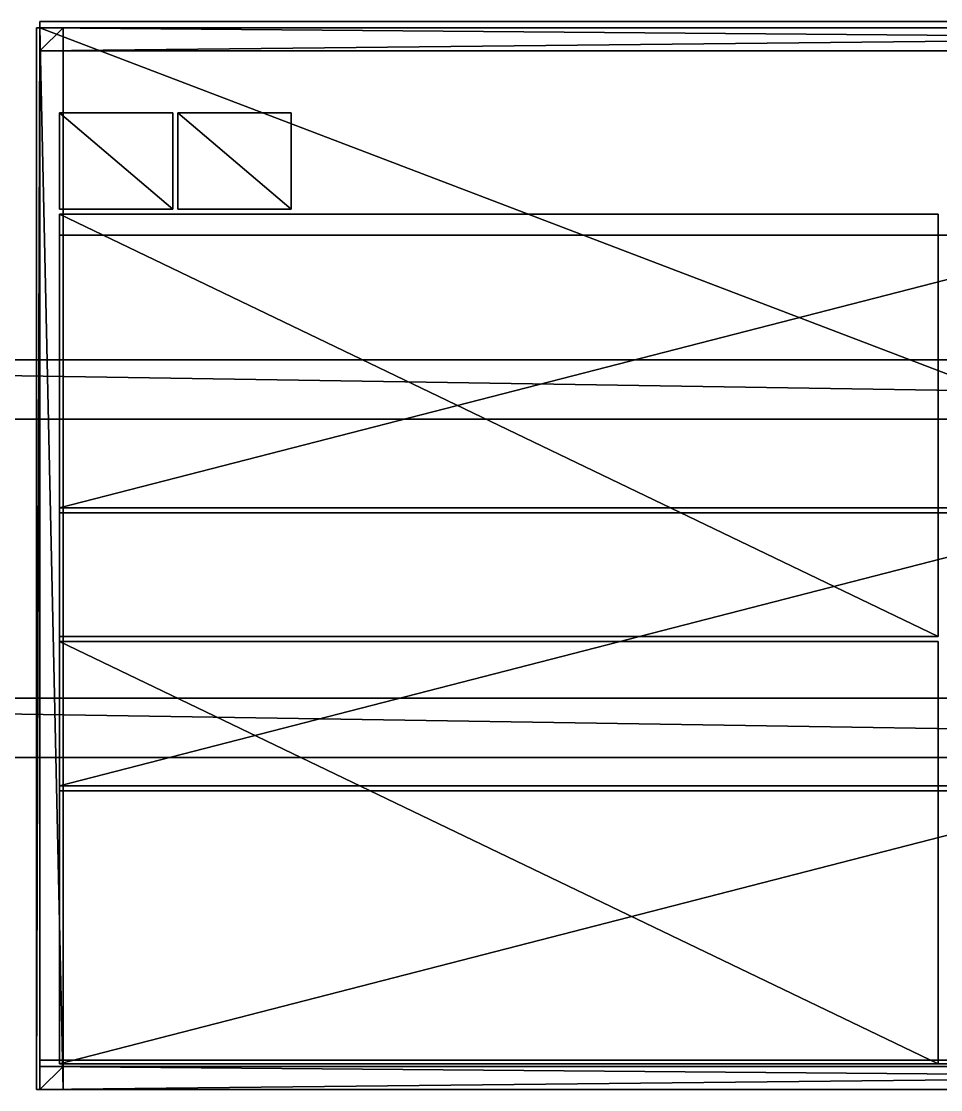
# Model space of a CAD drawing. Header units: millimetres. Extents: x -2500 to 6540, y -1255 to 1270.
# Drawn here: x -84 to 2090, y -1255 to 1270 of the extents above; entities that cross this region are included whole.
import ezdxf

# ---------------------------------------------------------------- set-up
doc = ezdxf.new("R2010")
doc.units = ezdxf.units.MM

msp = doc.modelspace()

# ---------------------------------------------------------------- linework, layer by layer
at = {"layer": 'CAD_75LAB'}
for points in [[(-40, 1200, 1190), (-40, 1270, 1120), (-40, 1200, 1120)], [(-40, 1200, 1190), (-40, 1270, 1190), (-40, 1270, 1120)], [(6540, 1270, 1190), (6540, 1270, 1120), (-40, 1270, 1120)], [(6540, 1270, 1190), (-40, 1270, 1120), (-40, 1270, 1190)], [(6540, 1270, 1120), (-40, 1200, 1120), (-40, 1270, 1120)], [(6540, 1270, 1120), (6540, 1200, 1120), (-40, 1200, 1120)], [(6540, 1270, 1190), (-40, 1270, 1190), (-40, 1200, 1190)], [(6540, 1270, 1190), (-40, 1200, 1190), (6540, 1200, 1190)], [(-48, -1255, 1120), (-48, 1255, 3560), (-48, 1255, 1120)], [(-48, -1255, 3560), (-48, 1255, 3560), (-48, -1255, 1120)], [(-48, 1255, 3560), (-40, 1255, 1120), (-48, 1255, 1120)], [(-40, 1255, 3560), (-40, 1255, 1120), (-48, 1255, 3560)], [(-40, 1255, 1120), (-48, -1255, 1120), (-48, 1255, 1120)], [(-40, 1255, 1120), (-40, -1255, 1120), (-48, -1255, 1120)], [(-40, 1255, 3560), (-48, 1255, 3560), (-48, -1255, 3560)], [(-40, 1255, 3560), (-48, -1255, 3560), (-40, -1255, 3560)], [(-40, -1255, 1030), (-40, 1255, 1120), (-40, 1255, 1030)], [(-40, -1255, 1120), (-40, 1255, 1120), (-40, -1255, 1030)], [(6540, 1255, 1030), (-40, 1255, 1030), (-40, 1255, 1120)], [(6540, 1255, 1120), (6540, 1255, 1030), (-40, 1255, 1120)], [(6540, -1255, 1030), (-40, -1255, 1030), (-40, 1255, 1030)], [(6540, 1255, 1030), (6540, -1255, 1030), (-40, 1255, 1030)], [(6540, -1255, 1120), (-40, 1255, 1120), (-40, -1255, 1120)], [(6540, 1255, 1120), (-40, 1255, 1120), (6540, -1255, 1120)], [(-40, 1200, 3560), (-40, 1255, 1120), (-40, 1200, 1120)], [(-40, 1200, 3560), (-40, 1255, 3560), (-40, 1255, 1120)], [(15, 1255, 3560), (15, 1255, 1120), (-40, 1255, 1120)], [(15, 1255, 3560), (-40, 1255, 1120), (-40, 1255, 3560)], [(15, 1255, 1120), (-40, 1200, 1120), (-40, 1255, 1120)], [(15, 1255, 1120), (15, 1200, 1120), (-40, 1200, 1120)], [(15, 1255, 3560), (-40, 1255, 3560), (-40, 1200, 3560)], [(15, 1255, 3560), (-40, 1200, 3560), (15, 1200, 3560)], [(-40, 1200, 3615), (-40, 1255, 3560), (-40, 1200, 3560)], [(-40, 1200, 3615), (-40, 1255, 3615), (-40, 1255, 3560)], [(6540, 1255, 3560), (-40, 1255, 3560), (-40, 1255, 3615)], [(6540, 1255, 3615), (6540, 1255, 3560), (-40, 1255, 3615)], [(6540, 1200, 3560), (-40, 1200, 3560), (-40, 1255, 3560)], [(6540, 1255, 3560), (6540, 1200, 3560), (-40, 1255, 3560)], [(6540, 1200, 3615), (-40, 1255, 3615), (-40, 1200, 3615)], [(6540, 1255, 3615), (-40, 1255, 3615), (6540, 1200, 3615)], [(-40, -1255, 3560), (-40, 1255, 3615), (-40, 1255, 3560)], [(-40, -1255, 3615), (-40, 1255, 3615), (-40, -1255, 3560)], [(15, 1255, 3615), (15, 1255, 3560), (-40, 1255, 3560)], [(15, 1255, 3615), (-40, 1255, 3560), (-40, 1255, 3615)], [(-40, 1255, 3560), (15, -1255, 3560), (-40, -1255, 3560)], [(15, 1255, 3560), (15, -1255, 3560), (-40, 1255, 3560)], [(-40, 1255, 3615), (-40, -1255, 3615), (15, -1255, 3615)], [(15, 1255, 3615), (-40, 1255, 3615), (15, -1255, 3615)], [(-40, -1255, 1120), (-40, 1255, 1120), (-40, 1255, 3560)], [(-40, -1255, 3560), (-40, -1255, 1120), (-40, 1255, 3560)], [(15, 1200, 3560), (15, 1200, 1120), (15, 1255, 1120)], [(15, 1200, 3560), (15, 1255, 1120), (15, 1255, 3560)], [(15, -1255, 3560), (15, 1255, 3560), (15, 1255, 3615)], [(15, -1255, 3615), (15, -1255, 3560), (15, 1255, 3615)], [(15, 1200, 3560), (-40, 1200, 1120), (15, 1200, 1120)], [(15, 1200, 3560), (-40, 1200, 3560), (-40, 1200, 1120)], [(6540, 1200, 3560), (-40, 1200, 3615), (-40, 1200, 3560)], [(6540, 1200, 3615), (-40, 1200, 3615), (6540, 1200, 3560)], [(6540, 1200, 1190), (-40, 1200, 1120), (6540, 1200, 1120)], [(6540, 1200, 1190), (-40, 1200, 1190), (-40, 1200, 1120)], [(6, 826, 1341), (6, 1054, 1123), (6, 826, 1123)], [(6, 826, 1341), (6, 1054, 1341), (6, 1054, 1123)], [(274, 1054, 1341), (274, 1054, 1123), (6, 1054, 1123)], [(274, 1054, 1341), (6, 1054, 1123), (6, 1054, 1341)], [(274, 826, 1123), (6, 826, 1123), (6, 1054, 1123)], [(274, 1054, 1123), (274, 826, 1123), (6, 1054, 1123)], [(274, 826, 1341), (6, 1054, 1341), (6, 826, 1341)], [(274, 1054, 1341), (6, 1054, 1341), (274, 826, 1341)], [(6, 826, 1565), (6, 1054, 1347), (6, 826, 1347)], [(6, 826, 1565), (6, 1054, 1565), (6, 1054, 1347)], [(274, 1054, 1565), (274, 1054, 1347), (6, 1054, 1347)], [(274, 1054, 1565), (6, 1054, 1347), (6, 1054, 1565)], [(274, 826, 1347), (6, 826, 1347), (6, 1054, 1347)], [(274, 1054, 1347), (274, 826, 1347), (6, 1054, 1347)], [(274, 826, 1565), (6, 1054, 1565), (6, 826, 1565)], [(274, 1054, 1565), (6, 1054, 1565), (274, 826, 1565)], [(6, 826, 1789), (6, 1054, 1571), (6, 826, 1571)], [(6, 826, 1789), (6, 1054, 1789), (6, 1054, 1571)], [(274, 1054, 1789), (274, 1054, 1571), (6, 1054, 1571)], [(274, 1054, 1789), (6, 1054, 1571), (6, 1054, 1789)], [(274, 826, 1571), (6, 826, 1571), (6, 1054, 1571)], [(274, 1054, 1571), (274, 826, 1571), (6, 1054, 1571)], [(274, 826, 1789), (6, 1054, 1789), (6, 826, 1789)], [(274, 1054, 1789), (6, 1054, 1789), (274, 826, 1789)], [(6, 826, 2013), (6, 1054, 1795), (6, 826, 1795)], [(6, 826, 2013), (6, 1054, 2013), (6, 1054, 1795)], [(274, 1054, 2013), (274, 1054, 1795), (6, 1054, 1795)], [(274, 1054, 2013), (6, 1054, 1795), (6, 1054, 2013)], [(274, 826, 1795), (6, 826, 1795), (6, 1054, 1795)], [(274, 1054, 1795), (274, 826, 1795), (6, 1054, 1795)], [(274, 826, 2013), (6, 1054, 2013), (6, 826, 2013)], [(274, 1054, 2013), (6, 1054, 2013), (274, 826, 2013)], [(6, 826, 2237), (6, 1054, 2019), (6, 826, 2019)], [(6, 826, 2237), (6, 1054, 2237), (6, 1054, 2019)], [(274, 1054, 2237), (274, 1054, 2019), (6, 1054, 2019)], [(274, 1054, 2237), (6, 1054, 2019), (6, 1054, 2237)], [(274, 826, 2019), (6, 826, 2019), (6, 1054, 2019)], [(274, 1054, 2019), (274, 826, 2019), (6, 1054, 2019)], [(274, 826, 2237), (6, 1054, 2237), (6, 826, 2237)], [(274, 1054, 2237), (6, 1054, 2237), (274, 826, 2237)], [(6, 826, 2461), (6, 1054, 2243), (6, 826, 2243)], [(6, 826, 2461), (6, 1054, 2461), (6, 1054, 2243)], [(274, 1054, 2461), (274, 1054, 2243), (6, 1054, 2243)], [(274, 1054, 2461), (6, 1054, 2243), (6, 1054, 2461)], [(274, 826, 2243), (6, 826, 2243), (6, 1054, 2243)], [(274, 1054, 2243), (274, 826, 2243), (6, 1054, 2243)], [(274, 826, 2461), (6, 1054, 2461), (6, 826, 2461)], [(274, 1054, 2461), (6, 1054, 2461), (274, 826, 2461)], [(6, 826, 2685), (6, 1054, 2467), (6, 826, 2467)], [(6, 826, 2685), (6, 1054, 2685), (6, 1054, 2467)], [(274, 1054, 2685), (274, 1054, 2467), (6, 1054, 2467)], [(274, 1054, 2685), (6, 1054, 2467), (6, 1054, 2685)], [(274, 826, 2467), (6, 826, 2467), (6, 1054, 2467)], [(274, 1054, 2467), (274, 826, 2467), (6, 1054, 2467)], [(274, 826, 2685), (6, 1054, 2685), (6, 826, 2685)], [(274, 1054, 2685), (6, 1054, 2685), (274, 826, 2685)], [(6, 826, 2909), (6, 1054, 2691), (6, 826, 2691)], [(6, 826, 2909), (6, 1054, 2909), (6, 1054, 2691)], [(274, 1054, 2909), (274, 1054, 2691), (6, 1054, 2691)], [(274, 1054, 2909), (6, 1054, 2691), (6, 1054, 2909)], [(274, 826, 2691), (6, 826, 2691), (6, 1054, 2691)], [(274, 1054, 2691), (274, 826, 2691), (6, 1054, 2691)], [(274, 826, 2909), (6, 1054, 2909), (6, 826, 2909)], [(274, 1054, 2909), (6, 1054, 2909), (274, 826, 2909)], [(6, 826, 3133), (6, 1054, 2915), (6, 826, 2915)], [(6, 826, 3133), (6, 1054, 3133), (6, 1054, 2915)], [(274, 1054, 3133), (274, 1054, 2915), (6, 1054, 2915)], [(274, 1054, 3133), (6, 1054, 2915), (6, 1054, 3133)], [(274, 826, 2915), (6, 826, 2915), (6, 1054, 2915)], [(274, 1054, 2915), (274, 826, 2915), (6, 1054, 2915)], [(274, 826, 3133), (6, 1054, 3133), (6, 826, 3133)], [(274, 1054, 3133), (6, 1054, 3133), (274, 826, 3133)], [(6, 826, 3357), (6, 1054, 3139), (6, 826, 3139)], [(6, 826, 3357), (6, 1054, 3357), (6, 1054, 3139)], [(274, 1054, 3357), (274, 1054, 3139), (6, 1054, 3139)], [(274, 1054, 3357), (6, 1054, 3139), (6, 1054, 3357)], [(274, 826, 3139), (6, 826, 3139), (6, 1054, 3139)], [(274, 1054, 3139), (274, 826, 3139), (6, 1054, 3139)], [(274, 826, 3357), (6, 1054, 3357), (6, 826, 3357)], [(274, 1054, 3357), (6, 1054, 3357), (274, 826, 3357)], [(274, 826, 1341), (274, 826, 1123), (274, 1054, 1123)], [(274, 826, 1341), (274, 1054, 1123), (274, 1054, 1341)], [(274, 826, 1565), (274, 826, 1347), (274, 1054, 1347)], [(274, 826, 1565), (274, 1054, 1347), (274, 1054, 1565)], [(274, 826, 1789), (274, 826, 1571), (274, 1054, 1571)], [(274, 826, 1789), (274, 1054, 1571), (274, 1054, 1789)], [(274, 826, 2013), (274, 826, 1795), (274, 1054, 1795)], [(274, 826, 2013), (274, 1054, 1795), (274, 1054, 2013)], [(274, 826, 2237), (274, 826, 2019), (274, 1054, 2019)], [(274, 826, 2237), (274, 1054, 2019), (274, 1054, 2237)], [(274, 826, 2461), (274, 826, 2243), (274, 1054, 2243)], [(274, 826, 2461), (274, 1054, 2243), (274, 1054, 2461)], [(274, 826, 2685), (274, 826, 2467), (274, 1054, 2467)], [(274, 826, 2685), (274, 1054, 2467), (274, 1054, 2685)], [(274, 826, 2909), (274, 826, 2691), (274, 1054, 2691)], [(274, 826, 2909), (274, 1054, 2691), (274, 1054, 2909)], [(274, 826, 3133), (274, 826, 2915), (274, 1054, 2915)], [(274, 826, 3133), (274, 1054, 2915), (274, 1054, 3133)], [(274, 826, 3357), (274, 826, 3139), (274, 1054, 3139)], [(274, 826, 3357), (274, 1054, 3139), (274, 1054, 3357)], [(286, 826, 1341), (286, 1054, 1123), (286, 826, 1123)], [(286, 826, 1341), (286, 1054, 1341), (286, 1054, 1123)], [(554, 1054, 1341), (554, 1054, 1123), (286, 1054, 1123)], [(554, 1054, 1341), (286, 1054, 1123), (286, 1054, 1341)], [(554, 826, 1123), (286, 826, 1123), (286, 1054, 1123)], [(554, 1054, 1123), (554, 826, 1123), (286, 1054, 1123)], [(554, 826, 1341), (286, 1054, 1341), (286, 826, 1341)], [(554, 1054, 1341), (286, 1054, 1341), (554, 826, 1341)], [(286, 826, 1565), (286, 1054, 1347), (286, 826, 1347)], [(286, 826, 1565), (286, 1054, 1565), (286, 1054, 1347)], [(554, 1054, 1565), (554, 1054, 1347), (286, 1054, 1347)], [(554, 1054, 1565), (286, 1054, 1347), (286, 1054, 1565)], [(554, 826, 1347), (286, 826, 1347), (286, 1054, 1347)], [(554, 1054, 1347), (554, 826, 1347), (286, 1054, 1347)], [(554, 826, 1565), (286, 1054, 1565), (286, 826, 1565)], [(554, 1054, 1565), (286, 1054, 1565), (554, 826, 1565)], [(286, 826, 1789), (286, 1054, 1571), (286, 826, 1571)], [(286, 826, 1789), (286, 1054, 1789), (286, 1054, 1571)], [(554, 1054, 1789), (554, 1054, 1571), (286, 1054, 1571)], [(554, 1054, 1789), (286, 1054, 1571), (286, 1054, 1789)], [(554, 826, 1571), (286, 826, 1571), (286, 1054, 1571)], [(554, 1054, 1571), (554, 826, 1571), (286, 1054, 1571)], [(554, 826, 1789), (286, 1054, 1789), (286, 826, 1789)], [(554, 1054, 1789), (286, 1054, 1789), (554, 826, 1789)], [(286, 826, 2013), (286, 1054, 1795), (286, 826, 1795)], [(286, 826, 2013), (286, 1054, 2013), (286, 1054, 1795)], [(554, 1054, 2013), (554, 1054, 1795), (286, 1054, 1795)], [(554, 1054, 2013), (286, 1054, 1795), (286, 1054, 2013)], [(554, 826, 1795), (286, 826, 1795), (286, 1054, 1795)], [(554, 1054, 1795), (554, 826, 1795), (286, 1054, 1795)], [(554, 826, 2013), (286, 1054, 2013), (286, 826, 2013)], [(554, 1054, 2013), (286, 1054, 2013), (554, 826, 2013)], [(286, 826, 2237), (286, 1054, 2019), (286, 826, 2019)], [(286, 826, 2237), (286, 1054, 2237), (286, 1054, 2019)], [(554, 1054, 2237), (554, 1054, 2019), (286, 1054, 2019)], [(554, 1054, 2237), (286, 1054, 2019), (286, 1054, 2237)], [(554, 826, 2019), (286, 826, 2019), (286, 1054, 2019)], [(554, 1054, 2019), (554, 826, 2019), (286, 1054, 2019)], [(554, 826, 2237), (286, 1054, 2237), (286, 826, 2237)], [(554, 1054, 2237), (286, 1054, 2237), (554, 826, 2237)], [(286, 826, 2461), (286, 1054, 2243), (286, 826, 2243)], [(286, 826, 2461), (286, 1054, 2461), (286, 1054, 2243)], [(554, 1054, 2461), (554, 1054, 2243), (286, 1054, 2243)], [(554, 1054, 2461), (286, 1054, 2243), (286, 1054, 2461)], [(554, 826, 2243), (286, 826, 2243), (286, 1054, 2243)], [(554, 1054, 2243), (554, 826, 2243), (286, 1054, 2243)], [(554, 826, 2461), (286, 1054, 2461), (286, 826, 2461)], [(554, 1054, 2461), (286, 1054, 2461), (554, 826, 2461)], [(286, 826, 2685), (286, 1054, 2467), (286, 826, 2467)], [(286, 826, 2685), (286, 1054, 2685), (286, 1054, 2467)], [(554, 1054, 2685), (554, 1054, 2467), (286, 1054, 2467)], [(554, 1054, 2685), (286, 1054, 2467), (286, 1054, 2685)], [(554, 826, 2467), (286, 826, 2467), (286, 1054, 2467)], [(554, 1054, 2467), (554, 826, 2467), (286, 1054, 2467)], [(554, 826, 2685), (286, 1054, 2685), (286, 826, 2685)], [(554, 1054, 2685), (286, 1054, 2685), (554, 826, 2685)], [(286, 826, 2909), (286, 1054, 2691), (286, 826, 2691)], [(286, 826, 2909), (286, 1054, 2909), (286, 1054, 2691)], [(554, 1054, 2909), (554, 1054, 2691), (286, 1054, 2691)], [(554, 1054, 2909), (286, 1054, 2691), (286, 1054, 2909)], [(554, 826, 2691), (286, 826, 2691), (286, 1054, 2691)], [(554, 1054, 2691), (554, 826, 2691), (286, 1054, 2691)], [(554, 826, 2909), (286, 1054, 2909), (286, 826, 2909)], [(554, 1054, 2909), (286, 1054, 2909), (554, 826, 2909)], [(554, 826, 1341), (554, 826, 1123), (554, 1054, 1123)], [(554, 826, 1341), (554, 1054, 1123), (554, 1054, 1341)], [(554, 826, 1565), (554, 826, 1347), (554, 1054, 1347)], [(554, 826, 1565), (554, 1054, 1347), (554, 1054, 1565)], [(554, 826, 1789), (554, 826, 1571), (554, 1054, 1571)], [(554, 826, 1789), (554, 1054, 1571), (554, 1054, 1789)], [(554, 826, 2013), (554, 826, 1795), (554, 1054, 1795)], [(554, 826, 2013), (554, 1054, 1795), (554, 1054, 2013)], [(554, 826, 2237), (554, 826, 2019), (554, 1054, 2019)], [(554, 826, 2237), (554, 1054, 2019), (554, 1054, 2237)], [(554, 826, 2461), (554, 826, 2243), (554, 1054, 2243)], [(554, 826, 2461), (554, 1054, 2243), (554, 1054, 2461)], [(554, 826, 2685), (554, 826, 2467), (554, 1054, 2467)], [(554, 826, 2685), (554, 1054, 2467), (554, 1054, 2685)], [(554, 826, 2909), (554, 826, 2691), (554, 1054, 2691)], [(554, 826, 2909), (554, 1054, 2691), (554, 1054, 2909)], [(274, 826, 1341), (6, 826, 1123), (274, 826, 1123)], [(274, 826, 1341), (6, 826, 1341), (6, 826, 1123)], [(274, 826, 1565), (6, 826, 1347), (274, 826, 1347)], [(274, 826, 1565), (6, 826, 1565), (6, 826, 1347)], [(274, 826, 1789), (6, 826, 1571), (274, 826, 1571)], [(274, 826, 1789), (6, 826, 1789), (6, 826, 1571)], [(274, 826, 2013), (6, 826, 1795), (274, 826, 1795)], [(274, 826, 2013), (6, 826, 2013), (6, 826, 1795)], [(274, 826, 2237), (6, 826, 2019), (274, 826, 2019)], [(274, 826, 2237), (6, 826, 2237), (6, 826, 2019)], [(274, 826, 2461), (6, 826, 2243), (274, 826, 2243)], [(274, 826, 2461), (6, 826, 2461), (6, 826, 2243)], [(274, 826, 2685), (6, 826, 2467), (274, 826, 2467)], [(274, 826, 2685), (6, 826, 2685), (6, 826, 2467)], [(274, 826, 2909), (6, 826, 2691), (274, 826, 2691)], [(274, 826, 2909), (6, 826, 2909), (6, 826, 2691)], [(274, 826, 3133), (6, 826, 2915), (274, 826, 2915)], [(274, 826, 3133), (6, 826, 3133), (6, 826, 2915)], [(274, 826, 3357), (6, 826, 3139), (274, 826, 3139)], [(274, 826, 3357), (6, 826, 3357), (6, 826, 3139)], [(6, -184, 1353), (6, 814, 1123), (6, -184, 1123)], [(6, -184, 1353), (6, 814, 1353), (6, 814, 1123)], [(2084, 814, 1353), (2084, 814, 1123), (6, 814, 1123)], [(2084, 814, 1353), (6, 814, 1123), (6, 814, 1353)], [(2084, -184, 1123), (6, -184, 1123), (6, 814, 1123)], [(2084, 814, 1123), (2084, -184, 1123), (6, 814, 1123)], [(2084, -184, 1353), (6, 814, 1353), (6, -184, 1353)], [(2084, 814, 1353), (6, 814, 1353), (2084, -184, 1353)], [(6, -184, 1589), (6, 814, 1359), (6, -184, 1359)], [(6, -184, 1589), (6, 814, 1589), (6, 814, 1359)], [(2084, 814, 1589), (2084, 814, 1359), (6, 814, 1359)], [(2084, 814, 1589), (6, 814, 1359), (6, 814, 1589)], [(2084, -184, 1359), (6, -184, 1359), (6, 814, 1359)], [(2084, 814, 1359), (2084, -184, 1359), (6, 814, 1359)], [(2084, -184, 1589), (6, 814, 1589), (6, -184, 1589)], [(2084, 814, 1589), (6, 814, 1589), (2084, -184, 1589)], [(6, -184, 1825), (6, 814, 1595), (6, -184, 1595)], [(6, -184, 1825), (6, 814, 1825), (6, 814, 1595)], [(2084, 814, 1825), (2084, 814, 1595), (6, 814, 1595)], [(2084, 814, 1825), (6, 814, 1595), (6, 814, 1825)], [(2084, -184, 1595), (6, -184, 1595), (6, 814, 1595)], [(2084, 814, 1595), (2084, -184, 1595), (6, 814, 1595)], [(2084, -184, 1825), (6, 814, 1825), (6, -184, 1825)], [(2084, 814, 1825), (6, 814, 1825), (2084, -184, 1825)], [(6, -184, 2061), (6, 814, 1831), (6, -184, 1831)], [(6, -184, 2061), (6, 814, 2061), (6, 814, 1831)], [(2084, 814, 2061), (2084, 814, 1831), (6, 814, 1831)], [(2084, 814, 2061), (6, 814, 1831), (6, 814, 2061)], [(2084, -184, 1831), (6, -184, 1831), (6, 814, 1831)], [(2084, 814, 1831), (2084, -184, 1831), (6, 814, 1831)], [(2084, -184, 2061), (6, 814, 2061), (6, -184, 2061)], [(2084, 814, 2061), (6, 814, 2061), (2084, -184, 2061)], [(6, -184, 2297), (6, 814, 2067), (6, -184, 2067)], [(6, -184, 2297), (6, 814, 2297), (6, 814, 2067)], [(2084, 814, 2297), (2084, 814, 2067), (6, 814, 2067)], [(2084, 814, 2297), (6, 814, 2067), (6, 814, 2297)], [(2084, -184, 2067), (6, -184, 2067), (6, 814, 2067)], [(2084, 814, 2067), (2084, -184, 2067), (6, 814, 2067)], [(2084, -184, 2297), (6, 814, 2297), (6, -184, 2297)], [(2084, 814, 2297), (6, 814, 2297), (2084, -184, 2297)], [(6, -184, 2533), (6, 814, 2303), (6, -184, 2303)], [(6, -184, 2533), (6, 814, 2533), (6, 814, 2303)], [(2084, 814, 2533), (2084, 814, 2303), (6, 814, 2303)], [(2084, 814, 2533), (6, 814, 2303), (6, 814, 2533)], [(2084, -184, 2303), (6, -184, 2303), (6, 814, 2303)], [(2084, 814, 2303), (2084, -184, 2303), (6, 814, 2303)], [(2084, -184, 2533), (6, 814, 2533), (6, -184, 2533)], [(2084, 814, 2533), (6, 814, 2533), (2084, -184, 2533)], [(6, -184, 2769), (6, 814, 2539), (6, -184, 2539)], [(6, -184, 2769), (6, 814, 2769), (6, 814, 2539)], [(2084, 814, 2769), (2084, 814, 2539), (6, 814, 2539)], [(2084, 814, 2769), (6, 814, 2539), (6, 814, 2769)], [(2084, -184, 2539), (6, -184, 2539), (6, 814, 2539)], [(2084, 814, 2539), (2084, -184, 2539), (6, 814, 2539)], [(2084, -184, 2769), (6, 814, 2769), (6, -184, 2769)], [(2084, 814, 2769), (6, 814, 2769), (2084, -184, 2769)], [(6, -184, 3005), (6, 814, 2775), (6, -184, 2775)], [(6, -184, 3005), (6, 814, 3005), (6, 814, 2775)], [(2084, 814, 3005), (2084, 814, 2775), (6, 814, 2775)], [(2084, 814, 3005), (6, 814, 2775), (6, 814, 3005)], [(2084, -184, 2775), (6, -184, 2775), (6, 814, 2775)], [(2084, 814, 2775), (2084, -184, 2775), (6, 814, 2775)], [(2084, -184, 3005), (6, 814, 3005), (6, -184, 3005)], [(2084, 814, 3005), (6, 814, 3005), (2084, -184, 3005)], [(6, -184, 3241), (6, 814, 3011), (6, -184, 3011)], [(6, -184, 3241), (6, 814, 3241), (6, 814, 3011)], [(2084, 814, 3241), (2084, 814, 3011), (6, 814, 3011)], [(2084, 814, 3241), (6, 814, 3011), (6, 814, 3241)], [(2084, -184, 3011), (6, -184, 3011), (6, 814, 3011)], [(2084, 814, 3011), (2084, -184, 3011), (6, 814, 3011)], [(2084, -184, 3241), (6, 814, 3241), (6, -184, 3241)], [(2084, 814, 3241), (6, 814, 3241), (2084, -184, 3241)], [(554, 826, 1341), (286, 826, 1123), (554, 826, 1123)], [(554, 826, 1341), (286, 826, 1341), (286, 826, 1123)], [(554, 826, 1565), (286, 826, 1347), (554, 826, 1347)], [(554, 826, 1565), (286, 826, 1565), (286, 826, 1347)], [(554, 826, 1789), (286, 826, 1571), (554, 826, 1571)], [(554, 826, 1789), (286, 826, 1789), (286, 826, 1571)], [(554, 826, 2013), (286, 826, 1795), (554, 826, 1795)], [(554, 826, 2013), (286, 826, 2013), (286, 826, 1795)], [(554, 826, 2237), (286, 826, 2019), (554, 826, 2019)], [(554, 826, 2237), (286, 826, 2237), (286, 826, 2019)], [(554, 826, 2461), (286, 826, 2243), (554, 826, 2243)], [(554, 826, 2461), (286, 826, 2461), (286, 826, 2243)], [(554, 826, 2685), (286, 826, 2467), (554, 826, 2467)], [(554, 826, 2685), (286, 826, 2685), (286, 826, 2467)], [(554, 826, 2909), (286, 826, 2691), (554, 826, 2691)], [(554, 826, 2909), (286, 826, 2909), (286, 826, 2691)], [(2084, -184, 1353), (2084, -184, 1123), (2084, 814, 1123)], [(2084, -184, 1353), (2084, 814, 1123), (2084, 814, 1353)], [(2084, -184, 1589), (2084, -184, 1359), (2084, 814, 1359)], [(2084, -184, 1589), (2084, 814, 1359), (2084, 814, 1589)], [(2084, -184, 1825), (2084, -184, 1595), (2084, 814, 1595)], [(2084, -184, 1825), (2084, 814, 1595), (2084, 814, 1825)], [(2084, -184, 2061), (2084, -184, 1831), (2084, 814, 1831)], [(2084, -184, 2061), (2084, 814, 1831), (2084, 814, 2061)], [(2084, -184, 2297), (2084, -184, 2067), (2084, 814, 2067)], [(2084, -184, 2297), (2084, 814, 2067), (2084, 814, 2297)], [(2084, -184, 2533), (2084, -184, 2303), (2084, 814, 2303)], [(2084, -184, 2533), (2084, 814, 2303), (2084, 814, 2533)], [(2084, -184, 2769), (2084, -184, 2539), (2084, 814, 2539)], [(2084, -184, 2769), (2084, 814, 2539), (2084, 814, 2769)], [(2084, -184, 3005), (2084, -184, 2775), (2084, 814, 2775)], [(2084, -184, 3005), (2084, 814, 2775), (2084, 814, 3005)], [(2084, -184, 3241), (2084, -184, 3011), (2084, 814, 3011)], [(2084, -184, 3241), (2084, 814, 3011), (2084, 814, 3241)], [(6, 120, 3367), (6, 765, 3247), (6, 120, 3247)], [(6, 120, 3367), (6, 765, 3367), (6, 765, 3247)], [(2514, 765, 3247), (6, 765, 3247), (6, 765, 3367)], [(2514, 765, 3367), (2514, 765, 3247), (6, 765, 3367)], [(2514, 765, 3247), (6, 120, 3247), (6, 765, 3247)], [(2514, 765, 3247), (2514, 120, 3247), (6, 120, 3247)], [(2514, 765, 3367), (6, 765, 3367), (6, 120, 3367)], [(2514, 765, 3367), (6, 120, 3367), (2514, 120, 3367)], [(6, 120, 3493), (6, 765, 3373), (6, 120, 3373)], [(6, 120, 3493), (6, 765, 3493), (6, 765, 3373)], [(2514, 765, 3373), (6, 765, 3373), (6, 765, 3493)], [(2514, 765, 3493), (2514, 765, 3373), (6, 765, 3493)], [(2514, 765, 3373), (6, 120, 3373), (6, 765, 3373)], [(2514, 765, 3373), (2514, 120, 3373), (6, 120, 3373)], [(2514, 765, 3493), (6, 765, 3493), (6, 120, 3493)], [(2514, 765, 3493), (6, 120, 3493), (2514, 120, 3493)], [(6460, 470, 1030), (6460, 470, 780), (-2500, 470, 780)], [(6460, 470, 1030), (-2500, 470, 780), (-2500, 470, 1030)], [(6460, 330, 780), (-2500, 330, 780), (-2500, 470, 780)], [(6460, 470, 780), (6460, 330, 780), (-2500, 470, 780)], [(6460, 330, 1030), (-2500, 470, 1030), (-2500, 330, 1030)], [(6460, 470, 1030), (-2500, 470, 1030), (6460, 330, 1030)], [(6460, 330, 1030), (-2500, 330, 780), (6460, 330, 780)], [(6460, 330, 1030), (-2500, 330, 1030), (-2500, 330, 780)], [(2514, 120, 3247), (6, 120, 3367), (6, 120, 3247)], [(2514, 120, 3367), (6, 120, 3367), (2514, 120, 3247)], [(2514, 120, 3373), (6, 120, 3493), (6, 120, 3373)], [(2514, 120, 3493), (6, 120, 3493), (2514, 120, 3373)], [(6, -537, 3367), (6, 108, 3247), (6, -537, 3247)], [(6, -537, 3367), (6, 108, 3367), (6, 108, 3247)], [(2514, 108, 3247), (6, 108, 3247), (6, 108, 3367)], [(2514, 108, 3367), (2514, 108, 3247), (6, 108, 3367)], [(2514, 108, 3247), (6, -537, 3247), (6, 108, 3247)], [(2514, 108, 3247), (2514, -537, 3247), (6, -537, 3247)], [(2514, 108, 3367), (6, 108, 3367), (6, -537, 3367)], [(2514, 108, 3367), (6, -537, 3367), (2514, -537, 3367)], [(6, -537, 3493), (6, 108, 3373), (6, -537, 3373)], [(6, -537, 3493), (6, 108, 3493), (6, 108, 3373)], [(2514, 108, 3373), (6, 108, 3373), (6, 108, 3493)], [(2514, 108, 3493), (2514, 108, 3373), (6, 108, 3493)], [(2514, 108, 3373), (6, -537, 3373), (6, 108, 3373)], [(2514, 108, 3373), (2514, -537, 3373), (6, -537, 3373)], [(2514, 108, 3493), (6, 108, 3493), (6, -537, 3493)], [(2514, 108, 3493), (6, -537, 3493), (2514, -537, 3493)], [(2084, -184, 1353), (6, -184, 1123), (2084, -184, 1123)], [(2084, -184, 1353), (6, -184, 1353), (6, -184, 1123)], [(2084, -184, 1589), (6, -184, 1359), (2084, -184, 1359)], [(2084, -184, 1589), (6, -184, 1589), (6, -184, 1359)], [(2084, -184, 1825), (6, -184, 1595), (2084, -184, 1595)], [(2084, -184, 1825), (6, -184, 1825), (6, -184, 1595)], [(2084, -184, 2061), (6, -184, 1831), (2084, -184, 1831)], [(2084, -184, 2061), (6, -184, 2061), (6, -184, 1831)], [(2084, -184, 2297), (6, -184, 2067), (2084, -184, 2067)], [(2084, -184, 2297), (6, -184, 2297), (6, -184, 2067)], [(2084, -184, 2533), (6, -184, 2303), (2084, -184, 2303)], [(2084, -184, 2533), (6, -184, 2533), (6, -184, 2303)], [(2084, -184, 2769), (6, -184, 2539), (2084, -184, 2539)], [(2084, -184, 2769), (6, -184, 2769), (6, -184, 2539)], [(2084, -184, 3005), (6, -184, 2775), (2084, -184, 2775)], [(2084, -184, 3005), (6, -184, 3005), (6, -184, 2775)], [(2084, -184, 3241), (6, -184, 3011), (2084, -184, 3011)], [(2084, -184, 3241), (6, -184, 3241), (6, -184, 3011)], [(6, -1194, 1353), (6, -196, 1123), (6, -1194, 1123)], [(6, -1194, 1353), (6, -196, 1353), (6, -196, 1123)], [(2084, -196, 1353), (2084, -196, 1123), (6, -196, 1123)], [(2084, -196, 1353), (6, -196, 1123), (6, -196, 1353)], [(2084, -1194, 1123), (6, -1194, 1123), (6, -196, 1123)], [(2084, -196, 1123), (2084, -1194, 1123), (6, -196, 1123)], [(2084, -1194, 1353), (6, -196, 1353), (6, -1194, 1353)], [(2084, -196, 1353), (6, -196, 1353), (2084, -1194, 1353)], [(6, -1194, 1589), (6, -196, 1359), (6, -1194, 1359)], [(6, -1194, 1589), (6, -196, 1589), (6, -196, 1359)], [(2084, -196, 1589), (2084, -196, 1359), (6, -196, 1359)], [(2084, -196, 1589), (6, -196, 1359), (6, -196, 1589)], [(2084, -1194, 1359), (6, -1194, 1359), (6, -196, 1359)], [(2084, -196, 1359), (2084, -1194, 1359), (6, -196, 1359)], [(2084, -1194, 1589), (6, -196, 1589), (6, -1194, 1589)], [(2084, -196, 1589), (6, -196, 1589), (2084, -1194, 1589)], [(6, -1194, 1825), (6, -196, 1595), (6, -1194, 1595)], [(6, -1194, 1825), (6, -196, 1825), (6, -196, 1595)], [(2084, -196, 1825), (2084, -196, 1595), (6, -196, 1595)], [(2084, -196, 1825), (6, -196, 1595), (6, -196, 1825)], [(2084, -1194, 1595), (6, -1194, 1595), (6, -196, 1595)], [(2084, -196, 1595), (2084, -1194, 1595), (6, -196, 1595)], [(2084, -1194, 1825), (6, -196, 1825), (6, -1194, 1825)], [(2084, -196, 1825), (6, -196, 1825), (2084, -1194, 1825)], [(6, -1194, 2061), (6, -196, 1831), (6, -1194, 1831)], [(6, -1194, 2061), (6, -196, 2061), (6, -196, 1831)], [(2084, -196, 2061), (2084, -196, 1831), (6, -196, 1831)], [(2084, -196, 2061), (6, -196, 1831), (6, -196, 2061)], [(2084, -1194, 1831), (6, -1194, 1831), (6, -196, 1831)], [(2084, -196, 1831), (2084, -1194, 1831), (6, -196, 1831)], [(2084, -1194, 2061), (6, -196, 2061), (6, -1194, 2061)], [(2084, -196, 2061), (6, -196, 2061), (2084, -1194, 2061)], [(6, -1194, 2297), (6, -196, 2067), (6, -1194, 2067)], [(6, -1194, 2297), (6, -196, 2297), (6, -196, 2067)], [(2084, -196, 2297), (2084, -196, 2067), (6, -196, 2067)], [(2084, -196, 2297), (6, -196, 2067), (6, -196, 2297)], [(2084, -1194, 2067), (6, -1194, 2067), (6, -196, 2067)], [(2084, -196, 2067), (2084, -1194, 2067), (6, -196, 2067)], [(2084, -1194, 2297), (6, -196, 2297), (6, -1194, 2297)], [(2084, -196, 2297), (6, -196, 2297), (2084, -1194, 2297)], [(6, -1194, 2533), (6, -196, 2303), (6, -1194, 2303)], [(6, -1194, 2533), (6, -196, 2533), (6, -196, 2303)], [(2084, -196, 2533), (2084, -196, 2303), (6, -196, 2303)], [(2084, -196, 2533), (6, -196, 2303), (6, -196, 2533)], [(2084, -1194, 2303), (6, -1194, 2303), (6, -196, 2303)], [(2084, -196, 2303), (2084, -1194, 2303), (6, -196, 2303)], [(2084, -1194, 2533), (6, -196, 2533), (6, -1194, 2533)], [(2084, -196, 2533), (6, -196, 2533), (2084, -1194, 2533)], [(6, -1194, 2769), (6, -196, 2539), (6, -1194, 2539)], [(6, -1194, 2769), (6, -196, 2769), (6, -196, 2539)], [(2084, -196, 2769), (2084, -196, 2539), (6, -196, 2539)], [(2084, -196, 2769), (6, -196, 2539), (6, -196, 2769)], [(2084, -1194, 2539), (6, -1194, 2539), (6, -196, 2539)], [(2084, -196, 2539), (2084, -1194, 2539), (6, -196, 2539)], [(2084, -1194, 2769), (6, -196, 2769), (6, -1194, 2769)], [(2084, -196, 2769), (6, -196, 2769), (2084, -1194, 2769)], [(6, -1194, 3005), (6, -196, 2775), (6, -1194, 2775)], [(6, -1194, 3005), (6, -196, 3005), (6, -196, 2775)], [(2084, -196, 3005), (2084, -196, 2775), (6, -196, 2775)], [(2084, -196, 3005), (6, -196, 2775), (6, -196, 3005)], [(2084, -1194, 2775), (6, -1194, 2775), (6, -196, 2775)], [(2084, -196, 2775), (2084, -1194, 2775), (6, -196, 2775)], [(2084, -1194, 3005), (6, -196, 3005), (6, -1194, 3005)], [(2084, -196, 3005), (6, -196, 3005), (2084, -1194, 3005)], [(6, -1194, 3241), (6, -196, 3011), (6, -1194, 3011)], [(6, -1194, 3241), (6, -196, 3241), (6, -196, 3011)], [(2084, -196, 3241), (2084, -196, 3011), (6, -196, 3011)], [(2084, -196, 3241), (6, -196, 3011), (6, -196, 3241)], [(2084, -1194, 3011), (6, -1194, 3011), (6, -196, 3011)], [(2084, -196, 3011), (2084, -1194, 3011), (6, -196, 3011)], [(2084, -1194, 3241), (6, -196, 3241), (6, -1194, 3241)], [(2084, -196, 3241), (6, -196, 3241), (2084, -1194, 3241)], [(2084, -1194, 1353), (2084, -1194, 1123), (2084, -196, 1123)], [(2084, -1194, 1353), (2084, -196, 1123), (2084, -196, 1353)], [(2084, -1194, 1589), (2084, -1194, 1359), (2084, -196, 1359)], [(2084, -1194, 1589), (2084, -196, 1359), (2084, -196, 1589)], [(2084, -1194, 1825), (2084, -1194, 1595), (2084, -196, 1595)], [(2084, -1194, 1825), (2084, -196, 1595), (2084, -196, 1825)], [(2084, -1194, 2061), (2084, -1194, 1831), (2084, -196, 1831)], [(2084, -1194, 2061), (2084, -196, 1831), (2084, -196, 2061)], [(2084, -1194, 2297), (2084, -1194, 2067), (2084, -196, 2067)], [(2084, -1194, 2297), (2084, -196, 2067), (2084, -196, 2297)], [(2084, -1194, 2533), (2084, -1194, 2303), (2084, -196, 2303)], [(2084, -1194, 2533), (2084, -196, 2303), (2084, -196, 2533)], [(2084, -1194, 2769), (2084, -1194, 2539), (2084, -196, 2539)], [(2084, -1194, 2769), (2084, -196, 2539), (2084, -196, 2769)], [(2084, -1194, 3005), (2084, -1194, 2775), (2084, -196, 2775)], [(2084, -1194, 3005), (2084, -196, 2775), (2084, -196, 3005)], [(2084, -1194, 3241), (2084, -1194, 3011), (2084, -196, 3011)], [(2084, -1194, 3241), (2084, -196, 3011), (2084, -196, 3241)], [(6460, -330, 1030), (6460, -330, 780), (-2500, -330, 780)], [(6460, -330, 1030), (-2500, -330, 780), (-2500, -330, 1030)], [(6460, -470, 780), (-2500, -470, 780), (-2500, -330, 780)], [(6460, -330, 780), (6460, -470, 780), (-2500, -330, 780)], [(6460, -470, 1030), (-2500, -330, 1030), (-2500, -470, 1030)], [(6460, -330, 1030), (-2500, -330, 1030), (6460, -470, 1030)], [(6460, -470, 1030), (-2500, -470, 780), (6460, -470, 780)], [(6460, -470, 1030), (-2500, -470, 1030), (-2500, -470, 780)], [(2514, -537, 3247), (6, -537, 3367), (6, -537, 3247)], [(2514, -537, 3367), (6, -537, 3367), (2514, -537, 3247)], [(2514, -537, 3373), (6, -537, 3493), (6, -537, 3373)], [(2514, -537, 3493), (6, -537, 3493), (2514, -537, 3373)], [(6, -1194, 3367), (6, -549, 3247), (6, -1194, 3247)], [(6, -1194, 3367), (6, -549, 3367), (6, -549, 3247)], [(2514, -549, 3247), (6, -549, 3247), (6, -549, 3367)], [(2514, -549, 3367), (2514, -549, 3247), (6, -549, 3367)], [(2514, -549, 3247), (6, -1194, 3247), (6, -549, 3247)], [(2514, -549, 3247), (2514, -1194, 3247), (6, -1194, 3247)], [(2514, -549, 3367), (6, -549, 3367), (6, -1194, 3367)], [(2514, -549, 3367), (6, -1194, 3367), (2514, -1194, 3367)], [(6, -1194, 3493), (6, -549, 3373), (6, -1194, 3373)], [(6, -1194, 3493), (6, -549, 3493), (6, -549, 3373)], [(2514, -549, 3373), (6, -549, 3373), (6, -549, 3493)], [(2514, -549, 3493), (2514, -549, 3373), (6, -549, 3493)], [(2514, -549, 3373), (6, -1194, 3373), (6, -549, 3373)], [(2514, -549, 3373), (2514, -1194, 3373), (6, -1194, 3373)], [(2514, -549, 3493), (6, -549, 3493), (6, -1194, 3493)], [(2514, -549, 3493), (6, -1194, 3493), (2514, -1194, 3493)], [(-40, -1255, 1190), (-40, -1185, 1120), (-40, -1255, 1120)], [(-40, -1255, 1190), (-40, -1185, 1190), (-40, -1185, 1120)], [(6540, -1185, 1190), (6540, -1185, 1120), (-40, -1185, 1120)], [(6540, -1185, 1190), (-40, -1185, 1120), (-40, -1185, 1190)], [(6540, -1185, 1120), (-40, -1255, 1120), (-40, -1185, 1120)], [(6540, -1185, 1120), (6540, -1255, 1120), (-40, -1255, 1120)], [(6540, -1185, 1190), (-40, -1185, 1190), (-40, -1255, 1190)], [(6540, -1185, 1190), (-40, -1255, 1190), (6540, -1255, 1190)], [(-40, -1255, 3560), (-40, -1200, 1120), (-40, -1255, 1120)], [(-40, -1255, 3560), (-40, -1200, 3560), (-40, -1200, 1120)], [(15, -1200, 3560), (15, -1200, 1120), (-40, -1200, 1120)], [(15, -1200, 3560), (-40, -1200, 1120), (-40, -1200, 3560)], [(15, -1200, 1120), (-40, -1255, 1120), (-40, -1200, 1120)], [(15, -1200, 1120), (15, -1255, 1120), (-40, -1255, 1120)], [(15, -1200, 3560), (-40, -1200, 3560), (-40, -1255, 3560)], [(15, -1200, 3560), (-40, -1255, 3560), (15, -1255, 3560)], [(-40, -1255, 3615), (-40, -1200, 3560), (-40, -1255, 3560)], [(-40, -1255, 3615), (-40, -1200, 3615), (-40, -1200, 3560)], [(6540, -1200, 3560), (-40, -1200, 3560), (-40, -1200, 3615)], [(6540, -1200, 3615), (6540, -1200, 3560), (-40, -1200, 3615)], [(6540, -1255, 3560), (-40, -1255, 3560), (-40, -1200, 3560)], [(6540, -1200, 3560), (6540, -1255, 3560), (-40, -1200, 3560)], [(6540, -1255, 3615), (-40, -1200, 3615), (-40, -1255, 3615)], [(6540, -1200, 3615), (-40, -1200, 3615), (6540, -1255, 3615)], [(2084, -1194, 1353), (6, -1194, 1123), (2084, -1194, 1123)], [(2084, -1194, 1353), (6, -1194, 1353), (6, -1194, 1123)], [(2084, -1194, 1589), (6, -1194, 1359), (2084, -1194, 1359)], [(2084, -1194, 1589), (6, -1194, 1589), (6, -1194, 1359)], [(2084, -1194, 1825), (6, -1194, 1595), (2084, -1194, 1595)], [(2084, -1194, 1825), (6, -1194, 1825), (6, -1194, 1595)], [(2084, -1194, 2061), (6, -1194, 1831), (2084, -1194, 1831)], [(2084, -1194, 2061), (6, -1194, 2061), (6, -1194, 1831)], [(2084, -1194, 2297), (6, -1194, 2067), (2084, -1194, 2067)], [(2084, -1194, 2297), (6, -1194, 2297), (6, -1194, 2067)], [(2084, -1194, 2533), (6, -1194, 2303), (2084, -1194, 2303)], [(2084, -1194, 2533), (6, -1194, 2533), (6, -1194, 2303)], [(2084, -1194, 2769), (6, -1194, 2539), (2084, -1194, 2539)], [(2084, -1194, 2769), (6, -1194, 2769), (6, -1194, 2539)], [(2084, -1194, 3005), (6, -1194, 2775), (2084, -1194, 2775)], [(2084, -1194, 3005), (6, -1194, 3005), (6, -1194, 2775)], [(2084, -1194, 3241), (6, -1194, 3011), (2084, -1194, 3011)], [(2084, -1194, 3241), (6, -1194, 3241), (6, -1194, 3011)], [(2514, -1194, 3247), (6, -1194, 3367), (6, -1194, 3247)], [(2514, -1194, 3367), (6, -1194, 3367), (2514, -1194, 3247)], [(2514, -1194, 3373), (6, -1194, 3493), (6, -1194, 3373)], [(2514, -1194, 3493), (6, -1194, 3493), (2514, -1194, 3373)], [(15, -1255, 3560), (15, -1255, 1120), (15, -1200, 1120)], [(15, -1255, 3560), (15, -1200, 1120), (15, -1200, 3560)], [(-48, -1255, 3560), (-48, -1255, 1120), (-40, -1255, 1120)], [(-40, -1255, 3560), (-48, -1255, 3560), (-40, -1255, 1120)], [(6540, -1255, 1030), (-40, -1255, 1120), (-40, -1255, 1030)], [(6540, -1255, 1120), (-40, -1255, 1120), (6540, -1255, 1030)], [(15, -1255, 3560), (-40, -1255, 1120), (15, -1255, 1120)], [(15, -1255, 3560), (-40, -1255, 3560), (-40, -1255, 1120)], [(6540, -1255, 3560), (-40, -1255, 3615), (-40, -1255, 3560)], [(6540, -1255, 3615), (-40, -1255, 3615), (6540, -1255, 3560)], [(6540, -1255, 1190), (-40, -1255, 1120), (6540, -1255, 1120)], [(6540, -1255, 1190), (-40, -1255, 1190), (-40, -1255, 1120)], [(15, -1255, 3615), (-40, -1255, 3560), (15, -1255, 3560)], [(15, -1255, 3615), (-40, -1255, 3615), (-40, -1255, 3560)]]:
    msp.add_3dface(points, dxfattribs=at)

doc.saveas('drawing.dxf')
